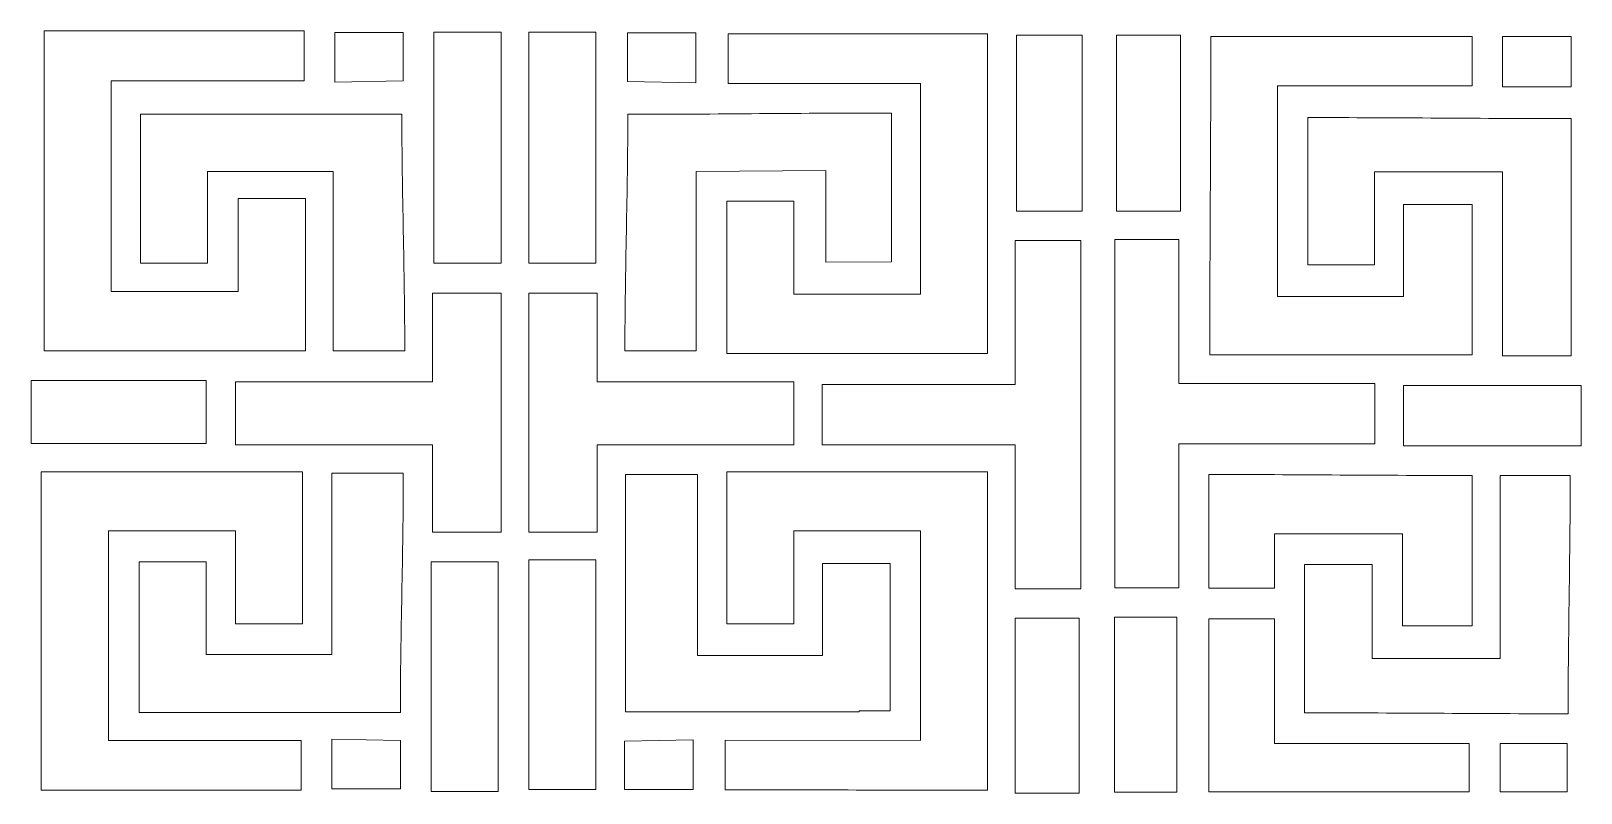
# Model space of a CAD drawing. Header units: millimetres. Extents: x -1200 to 1200, y -590 to 590.
import ezdxf

# ---------------------------------------------------------------- set-up
doc = ezdxf.new("R2010")
doc.units = ezdxf.units.MM
doc.header["$MEASUREMENT"] = 0
doc.layers.add('Layer 1', color=7, linetype='Continuous')

msp = doc.modelspace()

# ---------------------------------------------------------------- linework, layer by layer
at = {"layer": 'Layer 1', "color": 250, "lineweight": 20}
for points, knots in [([(-879.0345, 330.8286), (-879.0345, 330.8286), (-879.0345, 186.6267), (-879.0345, 186.6267), (-879.0345, 186.6267), (-1075.713, 186.6267), (-1075.713, 186.6267), (-1075.713, 186.6267), (-1075.713, 512.648), (-1075.713, 512.648), (-1075.713, 512.648), (-777.3041, 512.648), (-777.3041, 512.648), (-777.3041, 512.648), (-777.3041, 589.9734), (-777.3041, 589.9734), (-911.4352, 589.9734), (-1045.573, 589.9734), (-1179.704, 589.9734), (-1179.704, 589.9734), (-1179.704, 94.6718), (-1179.704, 94.6718), (-1044.8183, 94.6718), (-909.9292, 94.6718), (-775.0435, 94.6718), (-775.0435, 173.3867), (-775.0435, 252.1107), (-775.0435, 330.8286), (-775.0435, 330.8286), (-879.0345, 330.8286), (-879.0345, 330.8286)], [0, 0, 0, 0, 0.1, 0.1, 0.1, 0.2, 0.2, 0.2, 0.3, 0.3, 0.3, 0.4, 0.4, 0.4, 0.5, 0.5, 0.5, 0.6, 0.6, 0.6, 0.7, 0.7, 0.7, 0.8, 0.8, 0.8, 0.9, 0.9, 0.9, 1, 1, 1, 1]), ([(-729.83, 587.8922), (-729.83, 587.8922), (-623.5784, 587.8922), (-623.5784, 587.8922), (-623.5784, 587.8922), (-623.5784, 512.648), (-623.5784, 512.648), (-623.5784, 512.648), (-729.83, 510.5638), (-729.83, 510.5638), (-729.83, 510.5638), (-729.83, 587.8922), (-729.83, 587.8922)], [0, 0, 0, 0, 0.25, 0.25, 0.25, 0.5, 0.5, 0.5, 0.75, 0.75, 0.75, 1, 1, 1, 1]), ([(-576.1043, 587.9045), (-576.1043, 587.9045), (-576.1043, 230.5276), (-576.1043, 230.5276), (-576.1043, 230.5276), (-472.1133, 230.5276), (-472.1133, 230.5276), (-472.1133, 230.5276), (-472.1133, 587.9045), (-472.1133, 587.9045), (-472.1133, 587.9045), (-576.1043, 587.9045), (-576.1043, 587.9045)], [0, 0, 0, 0, 0.25, 0.25, 0.25, 0.5, 0.5, 0.5, 0.75, 0.75, 0.75, 1, 1, 1, 1]), ([(-325.5002, 587.9045), (-325.5002, 587.9045), (-325.5002, 230.5337), (-325.5002, 230.5337), (-325.5002, 230.5337), (-429.1605, 230.5337), (-429.1605, 230.5337), (-429.1605, 230.5337), (-429.1605, 587.9045), (-429.1605, 587.9045), (-429.1605, 587.9045), (-325.5002, 587.9045), (-325.5002, 587.9045)], [0, 0, 0, 0, 0.25, 0.25, 0.25, 0.5, 0.5, 0.5, 0.75, 0.75, 0.75, 1, 1, 1, 1]), ([(-170.4854, 587.0253), (-170.4854, 587.0253), (-276.3931, 587.0253), (-276.3931, 587.0253), (-276.3931, 587.0253), (-276.3931, 511.7903), (-276.3931, 511.7903), (-276.3931, 511.7903), (-170.4854, 509.7), (-170.4854, 509.7), (-170.4854, 509.7), (-170.4854, 587.0253), (-170.4854, 587.0253)], [0, 0, 0, 0, 0.25, 0.25, 0.25, 0.5, 0.5, 0.5, 0.75, 0.75, 0.75, 1, 1, 1, 1]), ([(-18.9735, 326.6663), (-18.9735, 326.6663), (-18.9735, 182.4644), (-18.9735, 182.4644), (-18.9735, 182.4644), (177.0939, 182.4644), (177.0939, 182.4644), (177.0939, 182.4644), (177.0939, 508.4888), (177.0939, 508.4888), (177.0939, 508.4888), (-120.3933, 508.4888), (-120.3933, 508.4888), (-120.3933, 508.4888), (-120.3933, 585.8141), (-120.3933, 585.8141), (13.3204, 585.8141), (147.0407, 585.8141), (280.7576, 585.8141), (280.7576, 585.8141), (280.7576, 90.5096), (280.7576, 90.5096), (146.286, 90.5096), (11.8244, 90.5096), (-122.6607, 90.5096), (-122.6607, 169.2274), (-122.6607, 247.9484), (-122.6607, 326.6663), (-122.6607, 326.6663), (-18.9735, 326.6663), (-18.9735, 326.6663)], [0, 0, 0, 0, 0.1, 0.1, 0.1, 0.2, 0.2, 0.2, 0.3, 0.3, 0.3, 0.4, 0.4, 0.4, 0.5, 0.5, 0.5, 0.6, 0.6, 0.6, 0.7, 0.7, 0.7, 0.8, 0.8, 0.8, 0.9, 0.9, 0.9, 1, 1, 1, 1]), ([(325.9043, 311.1115), (325.9043, 311.1115), (325.9043, 583.7422), (325.9043, 583.7422), (325.9043, 583.7422), (427.6346, 583.7422), (427.6346, 583.7422), (427.6346, 583.7422), (427.6346, 311.1115), (427.6346, 311.1115), (427.6346, 311.1115), (325.9043, 311.1115), (325.9043, 311.1115)], [0, 0, 0, 0, 0.25, 0.25, 0.25, 0.5, 0.5, 0.5, 0.75, 0.75, 0.75, 1, 1, 1, 1]), ([(579.5739, 311.1115), (579.5739, 311.1115), (579.5739, 583.7422), (579.5739, 583.7422), (579.5739, 583.7422), (480.702, 583.7422), (480.702, 583.7422), (480.702, 583.7422), (480.702, 311.1115), (480.702, 311.1115), (480.702, 311.1115), (579.5739, 311.1115), (579.5739, 311.1115)], [0, 0, 0, 0, 0.25, 0.25, 0.25, 0.5, 0.5, 0.5, 0.75, 0.75, 0.75, 1, 1, 1, 1]), ([(1031.6785, 321.1453), (1031.6785, 321.1453), (1031.6785, 88.4284), (1031.6785, 88.4284), (896.1716, 88.4284), (760.6615, 88.4284), (625.1546, 88.4284), (625.1546, 251.8925), (626.821, 416.1128), (626.821, 581.4213), (761.7701, 581.4213), (896.7293, 581.4213), (1031.6785, 581.4213), (1031.6785, 581.4213), (1031.6785, 504.8706), (1031.6785, 504.8706), (1031.6785, 504.8706), (730.1174, 504.8706), (730.1174, 504.8706), (730.1174, 504.8706), (730.1174, 178.7602), (730.1174, 178.7602), (730.1174, 178.7602), (925.0494, 178.7602), (925.0494, 178.7602), (925.0494, 178.7602), (925.0494, 321.1453), (925.0494, 321.1453), (925.0494, 321.1453), (1031.6785, 321.1453), (1031.6785, 321.1453)], [0, 0, 0, 0, 0.1, 0.1, 0.1, 0.2, 0.2, 0.2, 0.3, 0.3, 0.3, 0.4, 0.4, 0.4, 0.5, 0.5, 0.5, 0.6, 0.6, 0.6, 0.7, 0.7, 0.7, 0.8, 0.8, 0.8, 0.9, 0.9, 0.9, 1, 1, 1, 1]), ([(1184.9567, 581.4213), (1184.9567, 581.4213), (1184.9567, 503.3397), (1184.9567, 503.3397), (1184.9567, 503.3397), (1078.3278, 503.3397), (1078.3278, 503.3397), (1078.3278, 503.3397), (1078.3278, 581.4213), (1078.3278, 581.4213), (1078.3278, 581.4213), (1184.9567, 581.4213), (1184.9567, 581.4213)], [0, 0, 0, 0, 0.25, 0.25, 0.25, 0.5, 0.5, 0.5, 0.75, 0.75, 0.75, 1, 1, 1, 1]), ([(-621.3177, 94.6841), (-621.3177, 218.8522), (-625.839, 342.132), (-625.839, 460.9543), (-760.7248, 460.9543), (-895.6138, 460.9543), (-1030.4996, 460.9543), (-1030.4996, 460.9543), (-1030.4996, 230.4846), (-1030.4996, 230.4846), (-1030.4996, 230.4846), (-926.5086, 230.4846), (-926.5086, 230.4846), (-926.5086, 230.4846), (-926.5086, 372.4762), (-926.5086, 372.4762), (-926.5086, 372.4762), (-732.0907, 372.4762), (-732.0907, 372.4762), (-732.0907, 372.4762), (-732.0907, 94.6841), (-732.0907, 94.6841), (-732.0907, 94.6841), (-621.3177, 94.6841), (-621.3177, 94.6841)], [0, 0, 0, 0, 0.125, 0.125, 0.125, 0.25, 0.25, 0.25, 0.375, 0.375, 0.375, 0.5, 0.5, 0.5, 0.625, 0.625, 0.625, 0.75, 0.75, 0.75, 0.875, 0.875, 0.875, 1, 1, 1, 1]), ([(-280.4202, 94.6811), (-280.4202, 218.8554), (-275.9122, 342.135), (-275.9122, 460.9543), (-141.4439, 460.9543), (-2.2673, 462.974), (132.1977, 462.974), (132.1977, 462.974), (132.1977, 232.5073), (132.1977, 232.5073), (132.1977, 232.5073), (30.4641, 231.7695), (30.4641, 231.7695), (30.4641, 231.7695), (30.4641, 373.752), (30.4641, 373.752), (30.4641, 373.752), (-169.9912, 372.4732), (-169.9912, 372.4732), (-169.9912, 372.4732), (-169.9912, 94.6811), (-169.9912, 94.6811), (-169.9912, 94.6811), (-280.4202, 94.6811), (-280.4202, 94.6811)], [0, 0, 0, 0, 0.125, 0.125, 0.125, 0.25, 0.25, 0.25, 0.375, 0.375, 0.375, 0.5, 0.5, 0.5, 0.625, 0.625, 0.625, 0.75, 0.75, 0.75, 0.875, 0.875, 0.875, 1, 1, 1, 1]), ([(1078.3278, 86.8975), (1078.3278, 86.8975), (1078.3278, 371.6708), (1078.3278, 371.6708), (1078.3278, 371.6708), (880.0631, 371.6708), (880.0631, 371.6708), (880.0631, 371.6708), (880.0631, 227.7517), (880.0631, 227.7517), (880.0631, 227.7517), (776.7667, 227.7517), (776.7667, 227.7517), (776.7667, 227.7517), (776.7667, 455.8759), (776.7667, 455.8759), (912.584, 455.8759), (1047.4531, 454.3451), (1184.9567, 454.3451), (1184.9567, 331.8646), (1184.9567, 209.378), (1184.9567, 86.8975), (1184.9567, 86.8975), (1078.3278, 86.8975), (1078.3278, 86.8975)], [0, 0, 0, 0, 0.125, 0.125, 0.125, 0.25, 0.25, 0.25, 0.375, 0.375, 0.375, 0.5, 0.5, 0.5, 0.625, 0.625, 0.625, 0.75, 0.75, 0.75, 0.875, 0.875, 0.875, 1, 1, 1, 1]), ([(323.6437, -273.6918), (323.6437, -273.6918), (323.6437, -51.0087), (323.6437, -51.0087), (323.6437, -51.0087), (25.2348, -51.0087), (25.2348, -51.0087), (25.2348, -51.0087), (25.2348, 42.6431), (25.2348, 42.6431), (25.2348, 42.6431), (323.6437, 42.6431), (323.6437, 42.6431), (323.6437, 42.6431), (323.6437, 265.3262), (323.6437, 265.3262), (323.6437, 265.3262), (425.3739, 265.3262), (425.3739, 265.3262), (425.3739, 265.3262), (425.3739, -273.6918), (425.3739, -273.6918), (425.3739, -273.6918), (323.6437, -273.6918), (323.6437, -273.6918)], [0, 0, 0, 0, 0.125, 0.125, 0.125, 0.25, 0.25, 0.25, 0.375, 0.375, 0.375, 0.5, 0.5, 0.5, 0.625, 0.625, 0.625, 0.75, 0.75, 0.75, 0.875, 0.875, 0.875, 1, 1, 1, 1]), ([(577.2497, -272.1609), (577.2497, -272.1609), (577.2497, -49.4778), (577.2497, -49.4778), (577.2497, -49.4778), (880.8445, -49.4778), (880.8445, -49.4778), (880.8445, -49.4778), (880.8445, 44.1739), (880.8445, 44.1739), (880.8445, 44.1739), (577.2497, 44.1739), (577.2497, 44.1739), (577.2497, 44.1739), (577.2497, 266.8571), (577.2497, 266.8571), (577.2497, 266.8571), (478.3779, 266.8571), (478.3779, 266.8571), (478.3779, 266.8571), (478.3779, -272.1609), (478.3779, -272.1609), (478.3779, -272.1609), (577.2497, -272.1609), (577.2497, -272.1609)], [0, 0, 0, 0, 0.125, 0.125, 0.125, 0.25, 0.25, 0.25, 0.375, 0.375, 0.375, 0.5, 0.5, 0.5, 0.625, 0.625, 0.625, 0.75, 0.75, 0.75, 0.875, 0.875, 0.875, 1, 1, 1, 1]), ([(-578.3649, -186.2835), (-578.3649, -186.2835), (-578.3649, -51.0087), (-578.3649, -51.0087), (-578.3649, -51.0087), (-883.5558, -51.0087), (-883.5558, -51.0087), (-883.5558, -51.0087), (-883.5558, 46.8054), (-883.5558, 46.8054), (-883.5558, 46.8054), (-578.3649, 46.8054), (-578.3649, 46.8054), (-578.3649, 46.8054), (-578.3649, 184.1613), (-578.3649, 184.1613), (-578.3649, 184.1613), (-472.1133, 184.1613), (-472.1133, 184.1613), (-472.1133, 184.1613), (-472.1133, -186.2835), (-472.1133, -186.2835), (-472.1133, -186.2835), (-578.3649, -186.2835), (-578.3649, -186.2835)], [0, 0, 0, 0, 0.125, 0.125, 0.125, 0.25, 0.25, 0.25, 0.375, 0.375, 0.375, 0.5, 0.5, 0.5, 0.625, 0.625, 0.625, 0.75, 0.75, 0.75, 0.875, 0.875, 0.875, 1, 1, 1, 1]), ([(-323.2428, -186.2835), (-323.2428, -186.2835), (-323.2428, -51.0087), (-323.2428, -51.0087), (-323.2428, -51.0087), (-19.0036, -51.0087), (-19.0036, -51.0087), (-19.0036, -51.0087), (-19.0036, 46.8054), (-19.0036, 46.8054), (-19.0036, 46.8054), (-323.2428, 46.8054), (-323.2428, 46.8054), (-323.2428, 46.8054), (-323.2428, 184.1613), (-323.2428, 184.1613), (-323.2428, 184.1613), (-429.1605, 184.1613), (-429.1605, 184.1613), (-429.1605, 184.1613), (-429.1605, -186.2835), (-429.1605, -186.2835), (-429.1605, -186.2835), (-323.2428, -186.2835), (-323.2428, -186.2835)], [0, 0, 0, 0, 0.125, 0.125, 0.125, 0.25, 0.25, 0.25, 0.375, 0.375, 0.375, 0.5, 0.5, 0.5, 0.625, 0.625, 0.625, 0.75, 0.75, 0.75, 0.875, 0.875, 0.875, 1, 1, 1, 1]), ([(-1200.05, -48.9275), (-1200.05, -48.9275), (-1200.05, 48.8865), (-1200.05, 48.8865), (-1200.05, 48.8865), (-928.7693, 48.8865), (-928.7693, 48.8865), (-928.7693, 48.8865), (-928.7693, -48.9275), (-928.7693, -48.9275), (-928.7693, -48.9275), (-1200.05, -48.9275), (-1200.05, -48.9275)], [0, 0, 0, 0, 0.25, 0.25, 0.25, 0.5, 0.5, 0.5, 0.75, 0.75, 0.75, 1, 1, 1, 1]), ([(925.0494, -52.4289), (925.0494, -52.4289), (925.0494, 40.9646), (925.0494, 40.9646), (925.0494, 40.9646), (1199.95, 40.9646), (1199.95, 40.9646), (1199.95, 40.9646), (1199.95, -52.4289), (1199.95, -52.4289), (1199.95, -52.4289), (925.0494, -52.4289), (925.0494, -52.4289)], [0, 0, 0, 0, 0.25, 0.25, 0.25, 0.5, 0.5, 0.5, 0.75, 0.75, 0.75, 1, 1, 1, 1]), ([(-883.5558, -327.8017), (-883.5558, -327.8017), (-883.5558, -184.2023), (-883.5558, -184.2023), (-883.5558, -184.2023), (-1080.2344, -184.2023), (-1080.2344, -184.2023), (-1080.2344, -184.2023), (-1080.2344, -508.8618), (-1080.2344, -508.8618), (-1080.2344, -508.8618), (-781.8255, -508.8618), (-781.8255, -508.8618), (-781.8255, -508.8618), (-781.8255, -585.8643), (-781.8255, -585.8643), (-915.9565, -585.8643), (-1050.0943, -585.8643), (-1184.2254, -585.8643), (-1184.2254, -585.8643), (-1184.2254, -92.6317), (-1184.2254, -92.6317), (-1049.3396, -92.6317), (-914.4506, -92.6317), (-779.5648, -92.6317), (-779.5648, -171.0207), (-779.5648, -249.4127), (-779.5648, -327.8017), (-779.5648, -327.8017), (-883.5558, -327.8017), (-883.5558, -327.8017)], [0, 0, 0, 0, 0.1, 0.1, 0.1, 0.2, 0.2, 0.2, 0.3, 0.3, 0.3, 0.4, 0.4, 0.4, 0.5, 0.5, 0.5, 0.6, 0.6, 0.6, 0.7, 0.7, 0.7, 0.8, 0.8, 0.8, 0.9, 0.9, 0.9, 1, 1, 1, 1]), ([(-623.5784, -94.7129), (-623.5784, -220.3012), (-628.0997, -344.9858), (-628.0997, -465.1577), (-762.9855, -465.1577), (-897.8745, -465.1577), (-1032.7603, -465.1577), (-1032.7603, -465.1577), (-1032.7603, -232.0688), (-1032.7603, -232.0688), (-1032.7603, -232.0688), (-928.7693, -232.0688), (-928.7693, -232.0688), (-928.7693, -232.0688), (-928.7693, -375.6682), (-928.7693, -375.6682), (-928.7693, -375.6682), (-734.3514, -375.6682), (-734.3514, -375.6682), (-734.3514, -375.6682), (-734.3514, -94.7129), (-734.3514, -94.7129), (-734.3514, -94.7129), (-623.5784, -94.7129), (-623.5784, -94.7129)], [0, 0, 0, 0, 0.125, 0.125, 0.125, 0.25, 0.25, 0.25, 0.375, 0.375, 0.375, 0.5, 0.5, 0.5, 0.625, 0.625, 0.625, 0.75, 0.75, 0.75, 0.875, 0.875, 0.875, 1, 1, 1, 1]), ([(-18.9969, -327.8017), (-18.9969, -327.8017), (-18.9969, -184.2023), (-18.9969, -184.2023), (-18.9969, -184.2023), (177.0705, -184.2023), (177.0705, -184.2023), (177.0705, -184.2023), (177.0705, -508.8618), (177.0705, -508.8618), (177.0705, -508.8618), (-125.2486, -507.9672), (-125.2486, -507.9672), (-125.2486, -507.9672), (-125.2486, -584.9698), (-125.2486, -584.9698), (8.4684, -584.9698), (147.024, -585.8643), (280.7409, -585.8643), (280.7409, -585.8643), (280.7409, -92.6317), (280.7409, -92.6317), (146.2726, -92.6317), (11.8043, -92.6317), (-122.664, -92.6317), (-122.664, -171.0207), (-122.664, -249.4127), (-122.664, -327.8017), (-122.664, -327.8017), (-18.9969, -327.8017), (-18.9969, -327.8017)], [0, 0, 0, 0, 0.1, 0.1, 0.1, 0.2, 0.2, 0.2, 0.3, 0.3, 0.3, 0.4, 0.4, 0.4, 0.5, 0.5, 0.5, 0.6, 0.6, 0.6, 0.7, 0.7, 0.7, 0.8, 0.8, 0.8, 0.9, 0.9, 0.9, 1, 1, 1, 1]), ([(130.331, -234.6233), (130.331, -234.6233), (130.331, -462.7476), (130.331, -462.7476), (130.331, -462.7476), (82.0154, -462.7476), (82.0154, -462.7476), (82.0154, -462.7476), (82.0154, -464.2784), (82.0154, -464.2784), (82.0154, -464.2784), (-279.522, -464.2784), (-279.522, -464.2784), (-279.522, -341.7949), (-279.522, -219.3113), (-279.522, -96.8278), (-279.522, -96.8278), (-167.8942, -96.8278), (-167.8942, -96.8278), (-167.8942, -96.8278), (-167.8942, -377.0084), (-167.8942, -377.0084), (-167.8942, -377.0084), (25.3684, -377.0084), (25.3684, -377.0084), (25.3684, -377.0084), (25.3684, -234.6233), (25.3684, -234.6233), (25.3684, -234.6233), (130.331, -234.6233), (130.331, -234.6233)], [0, 0, 0, 0, 0.1, 0.1, 0.1, 0.2, 0.2, 0.2, 0.3, 0.3, 0.3, 0.4, 0.4, 0.4, 0.5, 0.5, 0.5, 0.6, 0.6, 0.6, 0.7, 0.7, 0.7, 0.8, 0.8, 0.8, 0.9, 0.9, 0.9, 1, 1, 1, 1]), ([(923.3832, -331.0787), (923.3832, -331.0787), (923.3832, -188.6905), (923.3832, -188.6905), (923.3832, -188.6905), (725.1185, -188.6905), (725.1185, -188.6905), (725.1185, -188.6905), (725.1185, -272.8987), (725.1185, -272.8987), (725.1185, -272.8987), (623.4884, -272.8987), (623.4884, -272.8987), (623.4884, -272.8987), (623.4884, -96.8278), (623.4884, -96.8278), (759.269, -96.8278), (894.1914, -98.3587), (1031.6785, -98.3587), (1031.6785, -175.93), (1031.6785, -253.5074), (1031.6785, -331.0787), (1031.6785, -331.0787), (923.3832, -331.0787), (923.3832, -331.0787)], [0, 0, 0, 0, 0.125, 0.125, 0.125, 0.25, 0.25, 0.25, 0.375, 0.375, 0.375, 0.5, 0.5, 0.5, 0.625, 0.625, 0.625, 0.75, 0.75, 0.75, 0.875, 0.875, 0.875, 1, 1, 1, 1]), ([(1183.2905, -98.3587), (1183.2905, -222.0749), (1179.9579, -347.9769), (1179.9579, -467.3402), (1042.8282, -467.3402), (906.9006, -465.8093), (771.7712, -465.8093), (771.7712, -465.8093), (771.7712, -236.1542), (771.7712, -236.1542), (771.7712, -236.1542), (876.7305, -236.1542), (876.7305, -236.1542), (876.7305, -236.1542), (876.7305, -381.6011), (876.7305, -381.6011), (876.7305, -381.6011), (1074.9953, -381.6011), (1074.9953, -381.6011), (1074.9953, -381.6011), (1074.9953, -98.3587), (1074.9953, -98.3587), (1074.9953, -98.3587), (1183.2905, -98.3587), (1183.2905, -98.3587)], [0, 0, 0, 0, 0.125, 0.125, 0.125, 0.25, 0.25, 0.25, 0.375, 0.375, 0.375, 0.5, 0.5, 0.5, 0.625, 0.625, 0.625, 0.75, 0.75, 0.75, 0.875, 0.875, 0.875, 1, 1, 1, 1]), ([(-580.6256, -587.9455), (-580.6256, -587.9455), (-580.6256, -232.0688), (-580.6256, -232.0688), (-580.6256, -232.0688), (-476.6346, -232.0688), (-476.6346, -232.0688), (-476.6346, -232.0688), (-476.6346, -587.9455), (-476.6346, -587.9455), (-476.6346, -587.9455), (-580.6256, -587.9455), (-580.6256, -587.9455)], [0, 0, 0, 0, 0.25, 0.25, 0.25, 0.5, 0.5, 0.5, 0.75, 0.75, 0.75, 1, 1, 1, 1]), ([(-325.3398, -584.8253), (-325.3398, -584.8253), (-325.3398, -228.9486), (-325.3398, -228.9486), (-325.3398, -228.9486), (-428.9936, -228.9486), (-428.9936, -228.9486), (-428.9936, -228.9486), (-428.9936, -584.8253), (-428.9936, -584.8253), (-428.9936, -584.8253), (-325.3398, -584.8253), (-325.3398, -584.8253)], [0, 0, 0, 0, 0.25, 0.25, 0.25, 0.5, 0.5, 0.5, 0.75, 0.75, 0.75, 1, 1, 1, 1]), ([(323.6437, -590.0266), (323.6437, -590.0266), (323.6437, -319.4771), (323.6437, -319.4771), (323.6437, -319.4771), (423.1132, -319.4771), (423.1132, -319.4771), (423.1132, -319.4771), (423.1132, -590.0266), (423.1132, -590.0266), (423.1132, -590.0266), (323.6437, -590.0266), (323.6437, -590.0266)], [0, 0, 0, 0, 0.25, 0.25, 0.25, 0.5, 0.5, 0.5, 0.75, 0.75, 0.75, 1, 1, 1, 1]), ([(574.2544, -588.4958), (574.2544, -588.4958), (574.2544, -317.9462), (574.2544, -317.9462), (574.2544, -317.9462), (477.5798, -317.9462), (477.5798, -317.9462), (477.5798, -317.9462), (477.5798, -588.4958), (477.5798, -588.4958), (477.5798, -588.4958), (574.2544, -588.4958), (574.2544, -588.4958)], [0, 0, 0, 0, 0.25, 0.25, 0.25, 0.5, 0.5, 0.5, 0.75, 0.75, 0.75, 1, 1, 1, 1]), ([(1026.6796, -513.27), (1026.6796, -513.27), (1026.6796, -588.2929), (1026.6796, -588.2929), (892.2847, -588.2929), (757.8832, -588.2929), (623.4884, -588.2929), (623.4884, -588.2929), (623.4884, -320.3593), (623.4884, -320.3593), (623.4884, -320.3593), (725.1185, -320.3593), (725.1185, -320.3593), (725.1185, -320.3593), (725.1185, -513.27), (725.1185, -513.27), (725.1185, -513.27), (1026.6796, -513.27), (1026.6796, -513.27)], [0, 0, 0, 0, 0.166666667, 0.166666667, 0.166666667, 0.333333333, 0.333333333, 0.333333333, 0.5, 0.5, 0.5, 0.666666667, 0.666666667, 0.666666667, 0.833333333, 0.833333333, 0.833333333, 1, 1, 1, 1]), ([(-734.3514, -583.7832), (-734.3514, -583.7832), (-628.0997, -583.7832), (-628.0997, -583.7832), (-628.0997, -583.7832), (-628.0997, -508.8618), (-628.0997, -508.8618), (-628.0997, -508.8618), (-734.3514, -506.7806), (-734.3514, -506.7806), (-734.3514, -506.7806), (-734.3514, -583.7832), (-734.3514, -583.7832)], [0, 0, 0, 0, 0.25, 0.25, 0.25, 0.5, 0.5, 0.5, 0.75, 0.75, 0.75, 1, 1, 1, 1]), ([(-174.9967, -584.8253), (-174.9967, -584.8253), (-280.9245, -584.8253), (-280.9245, -584.8253), (-280.9245, -584.8253), (-280.9245, -509.9039), (-280.9245, -509.9039), (-280.9245, -509.9039), (-174.9967, -507.8227), (-174.9967, -507.8227), (-174.9967, -507.8227), (-174.9967, -584.8253), (-174.9967, -584.8253)], [0, 0, 0, 0, 0.25, 0.25, 0.25, 0.5, 0.5, 0.5, 0.75, 0.75, 0.75, 1, 1, 1, 1]), ([(1074.9953, -588.2929), (1074.9953, -588.2929), (1074.9953, -513.27), (1074.9953, -513.27), (1074.9953, -513.27), (1178.2916, -513.27), (1178.2916, -513.27), (1178.2916, -513.27), (1178.2916, -588.2929), (1178.2916, -588.2929), (1178.2916, -588.2929), (1074.9953, -588.2929), (1074.9953, -588.2929)], [0, 0, 0, 0, 0.25, 0.25, 0.25, 0.5, 0.5, 0.5, 0.75, 0.75, 0.75, 1, 1, 1, 1])]:
    msp.add_open_spline(points, degree=3, knots=knots, dxfattribs=at)

doc.saveas('drawing.dxf')
